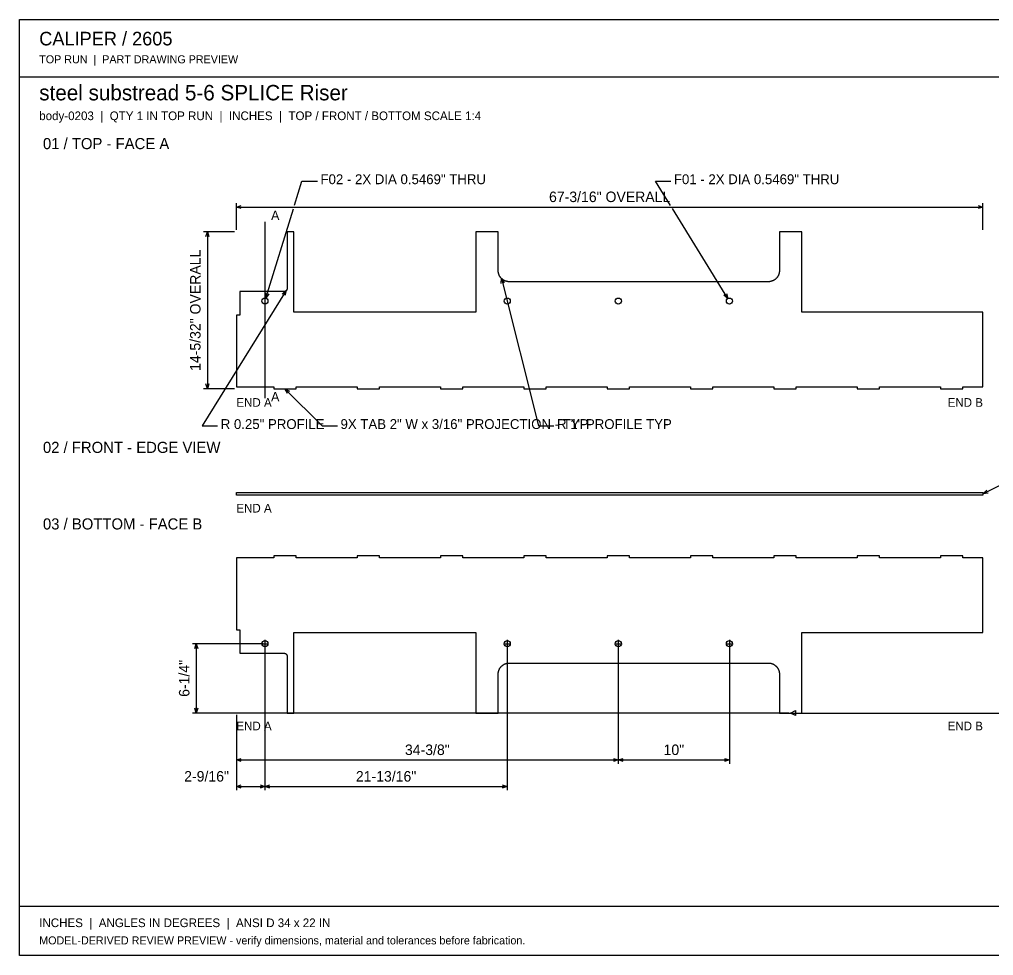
# Model space of a CAD drawing. Header units: inches. Extents: x 2 to 134, y 2 to 86.
# Drawn here: x 1.9 to 89.5, y 1.9 to 86.1 of the extents above; entities that cross this region are included whole.
import ezdxf
from ezdxf.enums import TextEntityAlignment as Align

# ---------------------------------------------------------------- set-up
doc = ezdxf.new("R2010")
doc.units = ezdxf.units.IN
doc.header["$MEASUREMENT"] = 0

msp = doc.modelspace()

# ---------------------------------------------------------------- linework, layer by layer
at = {"layer": 'ANNOTATION'}
for p, q in [((26.641, 69.397), (27.312, 71.571)), ((27.312, 71.571), (28.701, 71.571)), ((60.468, 69.379), (59.115, 71.571)), ((59.115, 71.571), (60.503, 71.571)), ((21.406, 67.182), (21.406, 69.571)), ((21.406, 69.238), (21.851, 69.376)), ((88.149, 69.376), (88.594, 69.238)), ((88.594, 67.182), (88.594, 69.571)), ((21.406, 69.238), (88.594, 69.238)), ((21.851, 69.099), (21.406, 69.238)), ((24.059, 61.037), (26.542, 69.078)), ((65.638, 61.008), (60.643, 69.096)), ((88.594, 69.238), (88.149, 69.099)), ((23.979, 67.904), (23.979, 52.04)), ((21.24, 67.015), (18.462, 67.015)), ((18.656, 66.571), (18.795, 67.015)), ((18.795, 67.015), (18.795, 52.874)), ((18.795, 67.015), (18.934, 66.571)), ((45.237, 62.343), (45.263, 62.808)), ((45.263, 62.808), (48.596, 49.54)), ((45.263, 62.808), (45.506, 62.411)), ((25.894, 61.714), (18.333, 49.54)), ((24.059, 61.037), (24.058, 61.502)), ((24.323, 61.42), (24.059, 61.037)), ((25.542, 61.409), (25.894, 61.714)), ((25.894, 61.714), (25.778, 61.263)), ((65.522, 61.459), (65.638, 61.008)), ((65.638, 61.008), (65.286, 61.313)), ((21.24, 52.874), (18.462, 52.874)), ((18.795, 52.874), (18.656, 53.318)), ((18.934, 53.318), (18.795, 52.874)), ((25.781, 52.874), (29.115, 49.54)), ((25.997, 52.461), (25.781, 52.874)), ((25.781, 52.874), (26.194, 52.657)), ((18.333, 49.54), (19.722, 49.54)), ((29.115, 49.54), (30.503, 49.54)), ((48.596, 49.54), (49.985, 49.54)), ((88.594, 43.431), (91.649, 44.944)), ((88.594, 43.431), (88.93, 43.752)), ((89.054, 43.503), (88.594, 43.431)), ((23.812, 29.947), (17.462, 29.947)), ((17.656, 29.502), (17.795, 29.947)), ((17.795, 29.947), (17.795, 23.707)), ((17.795, 29.947), (17.934, 29.502)), ((23.645, 29.947), (24.312, 29.947)), ((23.979, 30.28), (23.979, 29.614)), ((45.448, 29.947), (46.115, 29.947)), ((45.781, 30.28), (45.781, 29.614)), ((55.448, 29.947), (56.115, 29.947)), ((55.781, 30.28), (55.781, 29.614)), ((65.448, 29.947), (66.115, 29.947)), ((65.781, 30.28), (65.781, 29.614)), ((23.979, 29.78), (23.979, 16.762)), ((23.979, 29.78), (23.979, 16.762)), ((45.781, 29.78), (45.781, 16.762)), ((55.781, 29.78), (55.781, 19.151)), ((55.781, 29.78), (55.781, 19.151)), ((65.781, 29.78), (65.781, 19.151)), ((71.113, 23.707), (17.462, 23.707)), ((17.795, 23.707), (17.656, 24.151)), ((17.934, 24.151), (17.795, 23.707)), ((71.28, 23.707), (71.724, 23.929)), ((71.28, 23.707), (90.538, 23.707)), ((71.724, 23.485), (71.28, 23.707)), ((71.724, 23.929), (71.724, 23.485)), ((21.406, 23.54), (21.406, 19.151)), ((21.406, 23.54), (21.406, 16.762)), ((21.406, 19.485), (21.851, 19.624)), ((21.406, 19.485), (55.781, 19.485)), ((21.851, 19.346), (21.406, 19.485)), ((55.337, 19.624), (55.781, 19.485)), ((55.781, 19.485), (55.337, 19.346)), ((55.781, 19.485), (56.226, 19.624)), ((55.781, 19.485), (65.781, 19.485)), ((56.226, 19.346), (55.781, 19.485)), ((65.337, 19.624), (65.781, 19.485)), ((65.781, 19.485), (65.337, 19.346)), ((21.406, 17.096), (21.851, 17.235)), ((21.406, 17.096), (23.979, 17.096)), ((21.851, 16.957), (21.406, 17.096)), ((23.534, 17.235), (23.979, 17.096)), ((23.979, 17.096), (23.534, 16.957)), ((23.979, 17.096), (24.423, 17.235)), ((23.979, 17.096), (45.781, 17.096)), ((24.423, 16.957), (23.979, 17.096)), ((45.337, 17.235), (45.781, 17.096)), ((45.781, 17.096), (45.337, 16.957))]:
    msp.add_line(p, q, dxfattribs=at)
at = {"layer": 'OUTLINE'}
for p, q in [((1.889, 86.111), (134.111, 86.111)), ((1.889, 1.889), (1.889, 86.111)), ((1.889, 80.944), (134.111, 80.944)), ((26.592, 67.015), (25.967, 67.015)), ((25.967, 67.015), (25.967, 61.89)), ((26.592, 59.765), (26.592, 67.015)), ((44.97, 67.015), (42.97, 67.015)), ((42.97, 67.015), (42.97, 59.765)), ((44.97, 63.515), (44.97, 67.015)), ((72.28, 67.015), (70.28, 67.015)), ((70.28, 67.015), (70.28, 63.515)), ((72.28, 59.765), (72.28, 67.015)), ((44.971, 63.491), (44.97, 63.515)), ((44.971, 63.466), (44.971, 63.491)), ((44.973, 63.442), (44.971, 63.466)), ((44.975, 63.417), (44.973, 63.442)), ((44.978, 63.393), (44.975, 63.417)), ((44.981, 63.369), (44.978, 63.393)), ((44.985, 63.344), (44.981, 63.369)), ((44.989, 63.32), (44.985, 63.344)), ((44.995, 63.296), (44.989, 63.32)), ((45, 63.272), (44.995, 63.296)), ((45.006, 63.249), (45, 63.272)), ((45.013, 63.225), (45.006, 63.249)), ((45.021, 63.202), (45.013, 63.225)), ((45.029, 63.178), (45.021, 63.202)), ((45.037, 63.155), (45.029, 63.178)), ((45.046, 63.133), (45.037, 63.155)), ((45.056, 63.11), (45.046, 63.133)), ((70.204, 63.133), (70.194, 63.11)), ((70.213, 63.155), (70.204, 63.133)), ((70.221, 63.178), (70.213, 63.155)), ((70.229, 63.202), (70.221, 63.178)), ((70.237, 63.225), (70.229, 63.202)), ((70.244, 63.249), (70.237, 63.225)), ((70.25, 63.272), (70.244, 63.249)), ((70.255, 63.296), (70.25, 63.272)), ((70.261, 63.32), (70.255, 63.296)), ((70.265, 63.344), (70.261, 63.32)), ((70.269, 63.369), (70.265, 63.344)), ((70.272, 63.393), (70.269, 63.369)), ((70.275, 63.417), (70.272, 63.393)), ((70.277, 63.442), (70.275, 63.417)), ((70.279, 63.466), (70.277, 63.442)), ((70.28, 63.515), (70.279, 63.491)), ((70.279, 63.491), (70.279, 63.466)), ((45.066, 63.088), (45.056, 63.11)), ((45.077, 63.066), (45.066, 63.088)), ((45.088, 63.044), (45.077, 63.066)), ((45.1, 63.022), (45.088, 63.044)), ((45.113, 63.001), (45.1, 63.022)), ((45.125, 62.98), (45.113, 63.001)), ((45.139, 62.96), (45.125, 62.98)), ((45.153, 62.94), (45.139, 62.96)), ((45.167, 62.92), (45.153, 62.94)), ((45.182, 62.9), (45.167, 62.92)), ((45.197, 62.881), (45.182, 62.9)), ((45.213, 62.862), (45.197, 62.881)), ((45.229, 62.844), (45.213, 62.862)), ((45.246, 62.826), (45.229, 62.844)), ((45.263, 62.808), (45.246, 62.826)), ((45.281, 62.791), (45.263, 62.808)), ((45.299, 62.774), (45.281, 62.791)), ((45.317, 62.758), (45.299, 62.774)), ((45.336, 62.742), (45.317, 62.758)), ((45.355, 62.727), (45.336, 62.742)), ((45.375, 62.712), (45.355, 62.727)), ((45.394, 62.698), (45.375, 62.712)), ((45.415, 62.684), (45.394, 62.698)), ((45.435, 62.67), (45.415, 62.684)), ((45.456, 62.658), (45.435, 62.67)), ((45.477, 62.645), (45.456, 62.658)), ((45.499, 62.633), (45.477, 62.645)), ((45.521, 62.622), (45.499, 62.633)), ((45.543, 62.611), (45.521, 62.622)), ((45.565, 62.601), (45.543, 62.611)), ((45.588, 62.591), (45.565, 62.601)), ((45.61, 62.582), (45.588, 62.591)), ((45.633, 62.574), (45.61, 62.582)), ((45.657, 62.566), (45.633, 62.574)), ((45.68, 62.558), (45.657, 62.566)), ((45.704, 62.552), (45.68, 62.558)), ((45.727, 62.545), (45.704, 62.552)), ((45.751, 62.54), (45.727, 62.545)), ((45.775, 62.535), (45.751, 62.54)), ((45.799, 62.53), (45.775, 62.535)), ((45.824, 62.526), (45.799, 62.53)), ((45.848, 62.523), (45.824, 62.526)), ((45.872, 62.52), (45.848, 62.523)), ((45.897, 62.518), (45.872, 62.52)), ((45.921, 62.517), (45.897, 62.518)), ((45.946, 62.516), (45.921, 62.517)), ((45.97, 62.515), (45.946, 62.516)), ((69.28, 62.515), (45.97, 62.515)), ((69.304, 62.516), (69.28, 62.515)), ((69.329, 62.517), (69.304, 62.516)), ((69.353, 62.518), (69.329, 62.517)), ((69.378, 62.52), (69.353, 62.518)), ((69.402, 62.523), (69.378, 62.52)), ((69.426, 62.526), (69.402, 62.523)), ((69.451, 62.53), (69.426, 62.526)), ((69.475, 62.535), (69.451, 62.53)), ((69.499, 62.54), (69.475, 62.535)), ((69.523, 62.545), (69.499, 62.54)), ((69.546, 62.552), (69.523, 62.545)), ((69.57, 62.558), (69.546, 62.552)), ((69.593, 62.566), (69.57, 62.558)), ((69.617, 62.574), (69.593, 62.566)), ((69.64, 62.582), (69.617, 62.574)), ((69.662, 62.591), (69.64, 62.582)), ((69.685, 62.601), (69.662, 62.591)), ((69.707, 62.611), (69.685, 62.601)), ((69.729, 62.622), (69.707, 62.611)), ((69.751, 62.633), (69.729, 62.622)), ((69.773, 62.645), (69.751, 62.633)), ((69.794, 62.658), (69.773, 62.645)), ((69.815, 62.67), (69.794, 62.658)), ((69.835, 62.684), (69.815, 62.67)), ((69.856, 62.698), (69.835, 62.684)), ((69.875, 62.712), (69.856, 62.698)), ((69.895, 62.727), (69.875, 62.712)), ((69.914, 62.742), (69.895, 62.727)), ((69.933, 62.758), (69.914, 62.742)), ((69.951, 62.774), (69.933, 62.758)), ((69.969, 62.791), (69.951, 62.774)), ((69.987, 62.808), (69.969, 62.791)), ((70.004, 62.826), (69.987, 62.808)), ((70.021, 62.844), (70.004, 62.826)), ((70.037, 62.862), (70.021, 62.844)), ((70.053, 62.881), (70.037, 62.862)), ((70.068, 62.9), (70.053, 62.881)), ((70.083, 62.92), (70.068, 62.9)), ((70.097, 62.94), (70.083, 62.92)), ((70.111, 62.96), (70.097, 62.94)), ((70.125, 62.98), (70.111, 62.96)), ((70.137, 63.001), (70.125, 62.98)), ((70.15, 63.022), (70.137, 63.001)), ((70.162, 63.044), (70.15, 63.022)), ((70.173, 63.066), (70.162, 63.044)), ((70.184, 63.088), (70.173, 63.066)), ((70.194, 63.11), (70.184, 63.088)), ((25.717, 61.64), (21.729, 61.64)), ((21.729, 61.64), (21.729, 59.515)), ((25.723, 61.64), (25.717, 61.64)), ((25.73, 61.641), (25.723, 61.64)), ((25.736, 61.641), (25.73, 61.641)), ((25.742, 61.642), (25.736, 61.641)), ((25.748, 61.642), (25.742, 61.642)), ((25.754, 61.643), (25.748, 61.642)), ((25.76, 61.644), (25.754, 61.643)), ((25.766, 61.645), (25.76, 61.644)), ((25.772, 61.646), (25.766, 61.645)), ((25.778, 61.648), (25.772, 61.646)), ((25.784, 61.649), (25.778, 61.648)), ((25.79, 61.651), (25.784, 61.649)), ((25.796, 61.653), (25.79, 61.651)), ((25.801, 61.655), (25.796, 61.653)), ((25.807, 61.657), (25.801, 61.655)), ((25.813, 61.659), (25.807, 61.657)), ((25.819, 61.662), (25.813, 61.659)), ((25.824, 61.664), (25.819, 61.662)), ((25.83, 61.667), (25.824, 61.664)), ((25.835, 61.67), (25.83, 61.667)), ((25.84, 61.673), (25.835, 61.67)), ((25.846, 61.676), (25.84, 61.673)), ((25.851, 61.679), (25.846, 61.676)), ((25.856, 61.682), (25.851, 61.679)), ((25.861, 61.686), (25.856, 61.682)), ((25.866, 61.69), (25.861, 61.686)), ((25.871, 61.693), (25.866, 61.69)), ((25.876, 61.697), (25.871, 61.693)), ((25.881, 61.701), (25.876, 61.697)), ((25.885, 61.705), (25.881, 61.701)), ((25.89, 61.709), (25.885, 61.705)), ((25.894, 61.714), (25.89, 61.709)), ((25.898, 61.718), (25.894, 61.714)), ((25.902, 61.722), (25.898, 61.718)), ((25.907, 61.727), (25.902, 61.722)), ((25.911, 61.732), (25.907, 61.727)), ((25.914, 61.737), (25.911, 61.732)), ((25.918, 61.741), (25.914, 61.737)), ((25.922, 61.746), (25.918, 61.741)), ((25.925, 61.751), (25.922, 61.746)), ((25.928, 61.757), (25.925, 61.751)), ((25.932, 61.762), (25.928, 61.757)), ((25.935, 61.767), (25.932, 61.762)), ((25.938, 61.772), (25.935, 61.767)), ((25.941, 61.778), (25.938, 61.772)), ((25.943, 61.783), (25.941, 61.778)), ((25.946, 61.789), (25.943, 61.783)), ((25.948, 61.795), (25.946, 61.789)), ((25.95, 61.8), (25.948, 61.795)), ((25.953, 61.806), (25.95, 61.8)), ((25.955, 61.812), (25.953, 61.806)), ((25.956, 61.818), (25.955, 61.812)), ((25.958, 61.824), (25.956, 61.818)), ((25.96, 61.83), (25.958, 61.824)), ((25.961, 61.836), (25.96, 61.83)), ((25.962, 61.842), (25.961, 61.836)), ((25.964, 61.848), (25.962, 61.842)), ((25.965, 61.854), (25.964, 61.848)), ((25.966, 61.866), (25.965, 61.86)), ((25.965, 61.86), (25.965, 61.854)), ((25.967, 61.872), (25.966, 61.866)), ((25.967, 61.89), (25.967, 61.884)), ((25.967, 61.884), (25.967, 61.878)), ((25.967, 61.878), (25.967, 61.872)), ((42.97, 59.765), (26.592, 59.765)), ((88.594, 59.765), (72.28, 59.765)), ((88.594, 53.061), (88.594, 59.765)), ((21.729, 59.515), (21.406, 59.515)), ((21.406, 59.515), (21.406, 53.061)), ((21.406, 53.061), (24.781, 53.061)), ((24.781, 53.061), (24.781, 52.874)), ((24.781, 52.874), (26.781, 52.874)), ((26.781, 52.874), (26.781, 53.061)), ((26.781, 53.061), (32.281, 53.061)), ((32.281, 53.061), (32.281, 52.874)), ((32.281, 52.874), (34.281, 52.874)), ((34.281, 52.874), (34.281, 53.061)), ((34.281, 53.061), (39.781, 53.061)), ((39.781, 53.061), (39.781, 52.874)), ((39.781, 52.874), (41.781, 52.874)), ((41.781, 52.874), (41.781, 53.061)), ((41.781, 53.061), (47.281, 53.061)), ((47.281, 53.061), (47.281, 52.874)), ((47.281, 52.874), (49.281, 52.874)), ((49.281, 52.874), (49.281, 53.061)), ((49.281, 53.061), (54.781, 53.061)), ((54.781, 53.061), (54.781, 52.874)), ((54.781, 52.874), (56.781, 52.874)), ((56.781, 52.874), (56.781, 53.061)), ((56.781, 53.061), (62.281, 53.061)), ((62.281, 53.061), (62.281, 52.874)), ((62.281, 52.874), (64.281, 52.874)), ((64.281, 52.874), (64.281, 53.061)), ((64.281, 53.061), (69.781, 53.061)), ((69.781, 53.061), (69.781, 52.874)), ((69.781, 52.874), (71.781, 52.874)), ((71.781, 52.874), (71.781, 53.061)), ((71.781, 53.061), (77.281, 53.061)), ((77.281, 53.061), (77.281, 52.874)), ((77.281, 52.874), (79.281, 52.874)), ((79.281, 52.874), (79.281, 53.061)), ((79.281, 53.061), (84.781, 53.061)), ((84.781, 53.061), (84.781, 52.874)), ((84.781, 52.874), (86.781, 52.874)), ((86.781, 52.874), (86.781, 53.061)), ((86.781, 53.061), (88.594, 53.061)), ((21.406, 43.556), (88.594, 43.556)), ((21.406, 43.306), (21.406, 43.556)), ((88.594, 43.306), (21.406, 43.306)), ((88.594, 43.556), (88.594, 43.306)), ((26.781, 37.849), (24.781, 37.849)), ((24.781, 37.849), (24.781, 37.661)), ((26.781, 37.661), (26.781, 37.849)), ((34.281, 37.849), (32.281, 37.849)), ((32.281, 37.849), (32.281, 37.661)), ((34.281, 37.661), (34.281, 37.849)), ((41.781, 37.849), (39.781, 37.849)), ((39.781, 37.849), (39.781, 37.661)), ((41.781, 37.661), (41.781, 37.849)), ((49.281, 37.849), (47.281, 37.849)), ((47.281, 37.849), (47.281, 37.661)), ((49.281, 37.661), (49.281, 37.849)), ((56.781, 37.849), (54.781, 37.849)), ((54.781, 37.849), (54.781, 37.661)), ((56.781, 37.661), (56.781, 37.849)), ((64.281, 37.849), (62.281, 37.849)), ((62.281, 37.849), (62.281, 37.661)), ((64.281, 37.661), (64.281, 37.849)), ((71.781, 37.849), (69.781, 37.849)), ((69.781, 37.849), (69.781, 37.661)), ((71.781, 37.661), (71.781, 37.849)), ((79.281, 37.849), (77.281, 37.849)), ((77.281, 37.849), (77.281, 37.661)), ((79.281, 37.661), (79.281, 37.849)), ((86.781, 37.849), (84.781, 37.849)), ((84.781, 37.849), (84.781, 37.661)), ((86.781, 37.661), (86.781, 37.849)), ((24.781, 37.661), (21.406, 37.661)), ((21.406, 37.661), (21.406, 31.207)), ((32.281, 37.661), (26.781, 37.661)), ((39.781, 37.661), (34.281, 37.661)), ((47.281, 37.661), (41.781, 37.661)), ((54.781, 37.661), (49.281, 37.661)), ((62.281, 37.661), (56.781, 37.661)), ((69.781, 37.661), (64.281, 37.661)), ((77.281, 37.661), (71.781, 37.661)), ((84.781, 37.661), (79.281, 37.661)), ((88.594, 37.661), (86.781, 37.661)), ((88.594, 30.957), (88.594, 37.661)), ((21.406, 31.207), (21.729, 31.207)), ((21.729, 31.207), (21.729, 29.082)), ((26.592, 23.707), (26.592, 30.957)), ((26.592, 30.957), (42.97, 30.957)), ((42.97, 30.957), (42.97, 23.707)), ((72.28, 23.707), (72.28, 30.957)), ((72.28, 30.957), (88.594, 30.957)), ((21.729, 29.082), (25.717, 29.082)), ((25.717, 29.082), (25.723, 29.082)), ((25.723, 29.082), (25.73, 29.082)), ((25.73, 29.082), (25.736, 29.081)), ((25.736, 29.081), (25.742, 29.081)), ((25.742, 29.081), (25.748, 29.08)), ((25.748, 29.08), (25.754, 29.079)), ((25.754, 29.079), (25.76, 29.078)), ((25.76, 29.078), (25.766, 29.077)), ((25.766, 29.077), (25.772, 29.076)), ((25.772, 29.076), (25.778, 29.074)), ((25.778, 29.074), (25.784, 29.073)), ((25.784, 29.073), (25.79, 29.071)), ((25.79, 29.071), (25.796, 29.069)), ((25.796, 29.069), (25.801, 29.067)), ((25.801, 29.067), (25.807, 29.065)), ((25.807, 29.065), (25.813, 29.063)), ((25.813, 29.063), (25.819, 29.06)), ((25.819, 29.06), (25.824, 29.058)), ((25.824, 29.058), (25.83, 29.055)), ((25.83, 29.055), (25.835, 29.052)), ((25.835, 29.052), (25.84, 29.049)), ((25.84, 29.049), (25.846, 29.046)), ((25.846, 29.046), (25.851, 29.043)), ((25.851, 29.043), (25.856, 29.04)), ((25.856, 29.04), (25.861, 29.036)), ((25.861, 29.036), (25.866, 29.033)), ((25.866, 29.033), (25.871, 29.029)), ((25.871, 29.029), (25.876, 29.025)), ((25.876, 29.025), (25.881, 29.021)), ((25.881, 29.021), (25.885, 29.017)), ((25.885, 29.017), (25.89, 29.013)), ((25.89, 29.013), (25.894, 29.009)), ((25.894, 29.009), (25.898, 29.004)), ((25.898, 29.004), (25.902, 29)), ((25.902, 29), (25.907, 28.995)), ((25.907, 28.995), (25.911, 28.99)), ((25.911, 28.99), (25.914, 28.986)), ((25.914, 28.986), (25.918, 28.981)), ((25.918, 28.981), (25.922, 28.976)), ((25.922, 28.976), (25.925, 28.971)), ((25.925, 28.971), (25.928, 28.966)), ((25.928, 28.966), (25.932, 28.96)), ((25.932, 28.96), (25.935, 28.955)), ((25.935, 28.955), (25.938, 28.95)), ((25.938, 28.95), (25.941, 28.944)), ((25.941, 28.944), (25.943, 28.939)), ((25.943, 28.939), (25.946, 28.933)), ((25.946, 28.933), (25.948, 28.928)), ((25.948, 28.928), (25.95, 28.922)), ((25.95, 28.922), (25.953, 28.916)), ((25.953, 28.916), (25.955, 28.91)), ((25.955, 28.91), (25.956, 28.904)), ((25.956, 28.904), (25.958, 28.899)), ((25.958, 28.899), (25.96, 28.893)), ((25.96, 28.893), (25.961, 28.887)), ((25.961, 28.887), (25.962, 28.881)), ((25.962, 28.881), (25.964, 28.875)), ((25.964, 28.875), (25.965, 28.869)), ((25.965, 28.869), (25.965, 28.862)), ((25.965, 28.862), (25.966, 28.856)), ((25.966, 28.856), (25.967, 28.85)), ((25.967, 28.85), (25.967, 28.844)), ((25.967, 28.844), (25.967, 28.838)), ((25.967, 28.838), (25.967, 28.832)), ((25.967, 28.832), (25.967, 23.707)), ((45.415, 28.038), (45.435, 28.052)), ((45.435, 28.052), (45.456, 28.065)), ((45.456, 28.065), (45.477, 28.077)), ((45.477, 28.077), (45.499, 28.089)), ((45.499, 28.089), (45.521, 28.1)), ((45.521, 28.1), (45.543, 28.111)), ((45.543, 28.111), (45.565, 28.121)), ((45.565, 28.121), (45.588, 28.131)), ((45.588, 28.131), (45.61, 28.14)), ((45.61, 28.14), (45.633, 28.148)), ((45.633, 28.148), (45.657, 28.156)), ((45.657, 28.156), (45.68, 28.164)), ((45.68, 28.164), (45.704, 28.171)), ((45.704, 28.171), (45.727, 28.177)), ((45.727, 28.177), (45.751, 28.183)), ((45.751, 28.183), (45.775, 28.188)), ((45.775, 28.188), (45.799, 28.192)), ((45.799, 28.192), (45.824, 28.196)), ((45.824, 28.196), (45.848, 28.199)), ((45.848, 28.199), (45.872, 28.202)), ((45.872, 28.202), (45.897, 28.204)), ((45.897, 28.204), (45.921, 28.206)), ((45.921, 28.206), (45.946, 28.207)), ((45.946, 28.207), (45.97, 28.207)), ((45.97, 28.207), (69.28, 28.207)), ((69.28, 28.207), (69.304, 28.207)), ((69.304, 28.207), (69.329, 28.206)), ((69.329, 28.206), (69.353, 28.204)), ((69.353, 28.204), (69.378, 28.202)), ((69.378, 28.202), (69.402, 28.199)), ((69.402, 28.199), (69.426, 28.196)), ((69.426, 28.196), (69.451, 28.192)), ((69.451, 28.192), (69.475, 28.188)), ((69.475, 28.188), (69.499, 28.183)), ((69.499, 28.183), (69.523, 28.177)), ((69.523, 28.177), (69.546, 28.171)), ((69.546, 28.171), (69.57, 28.164)), ((69.57, 28.164), (69.593, 28.156)), ((69.593, 28.156), (69.617, 28.148)), ((69.617, 28.148), (69.64, 28.14)), ((69.64, 28.14), (69.662, 28.131)), ((69.662, 28.131), (69.685, 28.121)), ((69.685, 28.121), (69.707, 28.111)), ((69.707, 28.111), (69.729, 28.1)), ((69.729, 28.1), (69.751, 28.089)), ((69.751, 28.089), (69.773, 28.077)), ((69.773, 28.077), (69.794, 28.065)), ((69.794, 28.065), (69.815, 28.052)), ((69.815, 28.052), (69.835, 28.038)), ((44.97, 27.207), (44.971, 27.231)), ((44.97, 23.707), (44.97, 27.207)), ((44.971, 27.256), (44.973, 27.28)), ((44.971, 27.231), (44.971, 27.256)), ((44.973, 27.28), (44.975, 27.305)), ((44.975, 27.305), (44.978, 27.329)), ((44.978, 27.329), (44.981, 27.354)), ((44.981, 27.354), (44.985, 27.378)), ((44.985, 27.378), (44.989, 27.402)), ((44.989, 27.402), (44.995, 27.426)), ((44.995, 27.426), (45, 27.45)), ((45, 27.45), (45.006, 27.474)), ((45.006, 27.474), (45.013, 27.497)), ((45.013, 27.497), (45.021, 27.521)), ((45.021, 27.521), (45.029, 27.544)), ((45.029, 27.544), (45.037, 27.567)), ((45.037, 27.567), (45.046, 27.59)), ((45.046, 27.59), (45.056, 27.612)), ((45.056, 27.612), (45.066, 27.634)), ((45.066, 27.634), (45.077, 27.656)), ((45.077, 27.656), (45.088, 27.678)), ((45.088, 27.678), (45.1, 27.7)), ((45.1, 27.7), (45.113, 27.721)), ((45.113, 27.721), (45.125, 27.742)), ((45.125, 27.742), (45.139, 27.762)), ((45.139, 27.762), (45.153, 27.783)), ((45.153, 27.783), (45.167, 27.803)), ((45.167, 27.803), (45.182, 27.822)), ((45.182, 27.822), (45.197, 27.841)), ((45.197, 27.841), (45.213, 27.86)), ((45.213, 27.86), (45.229, 27.878)), ((45.229, 27.878), (45.246, 27.896)), ((45.246, 27.896), (45.263, 27.914)), ((45.263, 27.914), (45.281, 27.931)), ((45.281, 27.931), (45.299, 27.948)), ((45.299, 27.948), (45.317, 27.964)), ((45.317, 27.964), (45.336, 27.98)), ((45.336, 27.98), (45.355, 27.995)), ((45.355, 27.995), (45.375, 28.01)), ((45.375, 28.01), (45.394, 28.024)), ((45.394, 28.024), (45.415, 28.038)), ((69.835, 28.038), (69.856, 28.024)), ((69.856, 28.024), (69.875, 28.01)), ((69.875, 28.01), (69.895, 27.995)), ((69.895, 27.995), (69.914, 27.98)), ((69.914, 27.98), (69.933, 27.964)), ((69.933, 27.964), (69.951, 27.948)), ((69.951, 27.948), (69.969, 27.931)), ((69.969, 27.931), (69.987, 27.914)), ((69.987, 27.914), (70.004, 27.896)), ((70.004, 27.896), (70.021, 27.878)), ((70.021, 27.878), (70.037, 27.86)), ((70.037, 27.86), (70.053, 27.841)), ((70.053, 27.841), (70.068, 27.822)), ((70.068, 27.822), (70.083, 27.803)), ((70.083, 27.803), (70.097, 27.783)), ((70.097, 27.783), (70.111, 27.762)), ((70.111, 27.762), (70.125, 27.742)), ((70.125, 27.742), (70.137, 27.721)), ((70.137, 27.721), (70.15, 27.7)), ((70.15, 27.7), (70.162, 27.678)), ((70.162, 27.678), (70.173, 27.656)), ((70.173, 27.656), (70.184, 27.634)), ((70.184, 27.634), (70.194, 27.612)), ((70.194, 27.612), (70.204, 27.59)), ((70.204, 27.59), (70.213, 27.567)), ((70.213, 27.567), (70.221, 27.544)), ((70.221, 27.544), (70.229, 27.521)), ((70.229, 27.521), (70.237, 27.497)), ((70.237, 27.497), (70.244, 27.474)), ((70.244, 27.474), (70.25, 27.45)), ((70.25, 27.45), (70.255, 27.426)), ((70.255, 27.426), (70.261, 27.402)), ((70.261, 27.402), (70.265, 27.378)), ((70.265, 27.378), (70.269, 27.354)), ((70.269, 27.354), (70.272, 27.329)), ((70.272, 27.329), (70.275, 27.305)), ((70.275, 27.305), (70.277, 27.28)), ((70.277, 27.28), (70.279, 27.256)), ((70.279, 27.256), (70.279, 27.231)), ((70.279, 27.231), (70.28, 27.207)), ((70.28, 27.207), (70.28, 23.707)), ((25.967, 23.707), (26.592, 23.707)), ((42.97, 23.707), (44.97, 23.707)), ((70.28, 23.707), (72.28, 23.707)), ((1.889, 6.333), (134.111, 6.333)), ((134.111, 1.889), (1.889, 1.889))]:
    msp.add_line(p, q, dxfattribs=at)
for centre in [(23.979, 60.775), (45.781, 60.775), (55.781, 60.775), (65.781, 60.775), (23.979, 29.947), (45.781, 29.947), (55.781, 29.947), (65.781, 29.947)]:
    msp.add_circle(centre, 0.273, dxfattribs=at)

# ---------------------------------------------------------------- texts
at = {"layer": 'ANNOTATION'}
for s, height, p in [('CALIPER / 2605', 1.22222, (3.667, 83.778)), ('TOP RUN  |  PART DRAWING PREVIEW', 0.72222, (3.667, 82.167)), ('steel substread 5-6 SPLICE Riser', 1.38889, (3.667, 78.833)), ('body-0203  |  QTY 1 IN TOP RUN  |  INCHES  |  TOP / FRONT / BOTTOM SCALE 1:4', 0.77778, (3.667, 77.056)), ('01 / TOP - FACE A', 1, (4, 74.444)), ('F02 - 2X DIA 0.5469" THRU', 0.88889, (28.979, 71.293)), ('F01 - 2X DIA 0.5469" THRU', 0.88889, (60.781, 71.293)), ('A', 0.833, (24.534, 68.071)), ('A', 0.833, (24.534, 51.762)), ('END A', 0.7778, (21.406, 51.262)), ('R 0.25" PROFILE', 0.88889, (20, 49.262)), ('9X TAB 2" W x 3/16" PROJECTION - TYP', 0.88889, (30.781, 49.262)), ('R 1" PROFILE TYP', 0.88889, (50.263, 49.262)), ('02 / FRONT - EDGE VIEW', 1, (4, 47.111)), ('END A', 0.7778, (21.406, 41.75)), ('03 / BOTTOM - FACE B', 1, (4, 40.222)), ('END A', 0.7778, (21.406, 22.151)), ('INCHES  |  ANGLES IN DEGREES  |  ANSI D 34 x 22 IN', 0.77778, (3.667, 4.444)), ('MODEL-DERIVED REVIEW PREVIEW - verify dimensions, material and tolerances before fabrication.', 0.72222, (3.667, 2.889))]:
    msp.add_text(s, height=height, dxfattribs=at).set_placement(p)
for s, height, p in [('67-3/16" OVERALL', 0.94444, (55, 69.682)), ('34-3/8"', 0.9444, (38.594, 19.929)), ('10"', 0.9444, (60.781, 19.929)), ('21-13/16"', 0.9444, (34.88, 17.54))]:
    msp.add_text(s, height=height, dxfattribs=at).set_placement(p, align=Align.CENTER)
for s, height, p in [('14-5/32" OVERALL', 0.94444, (18.184, 59.944)), ('6-1/4"', 0.9444, (17.184, 26.827))]:
    msp.add_text(s, height=height, rotation=90, dxfattribs=at).set_placement(p, align=Align.CENTER)
for s, height, p in [('END B', 0.7778, (88.594, 51.262)), ('END B', 0.7778, (88.594, 22.151)), ('2-9/16"', 0.9444, (20.74, 17.54))]:
    msp.add_text(s, height=height, dxfattribs=at).set_placement(p, align=Align.RIGHT)

doc.saveas('drawing.dxf')
